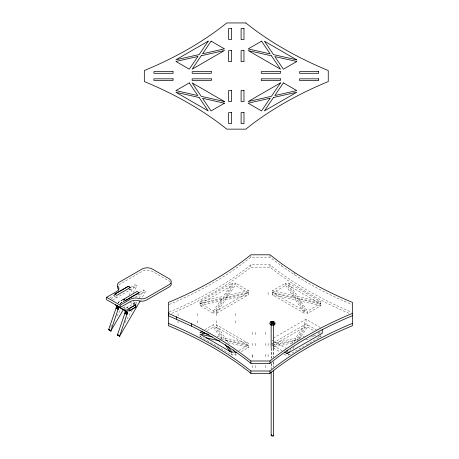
<?xml version="1.0" encoding="UTF-8"?>
<svg xmlns="http://www.w3.org/2000/svg" width="459" height="459" viewBox="0 0 459 459"><rect width="100%" height="100%" fill="white"/><g stroke="black" fill="none" stroke-linecap="round" stroke-linejoin="round"><path stroke-width="0.34" stroke-dasharray="2.29 1.72" d="M110.567 327.129L111.985 324.674M116.947 316.079L120.843 309.326M128.996 295.206L135.021 284.775L137.052 285.946L133.15 292.699M123.936 308.655L126.064 304.977M125.043 322.47L132.129 310.192M135.675 304.053L137.448 300.984M139.22 297.914L143.828 289.933L145.859 291.109L141.252 299.09M213.424 311.03L221.978 298.367L200.049 303.307L213.424 311.03L213.424 313.371L200.049 305.654L200.049 301.649L232.369 282.991L232.369 285.337L223.298 298.757L200.049 303.996L232.369 285.337M223.298 298.757L223.298 296.411L232.369 282.991M213.424 313.371L221.978 300.714L221.978 298.367M216.292 311.03L225.363 297.604L248.612 292.366L216.292 311.03L216.292 313.371L248.612 294.712L248.612 290.713L235.237 282.991L226.683 295.653L226.683 297.994L248.612 293.054L235.237 285.337L235.237 282.991M216.292 313.371L225.363 299.951L225.363 297.604M226.683 297.994L235.237 285.337M291.895 343.567L294.23 340.108L274.339 344.6M295.556 340.498L295.556 338.157L304.65 324.72L304.65 327.06L295.556 340.498L274.339 345.288M290.105 350.446L290.897 349.276M296.83 340.515L297.621 339.344L300.358 338.731M298.941 339.149L298.941 337.394L307.519 324.72L307.519 327.06L299.331 339.161M288.522 353.952L288.522 355.128L289.709 353.373M292.876 348.702L294.058 346.947M109.581 297.943L114.36 295.183M111.026 298.625L114.721 296.491L116.747 297.713L116.752 295.906M130.717 287.259L135.021 284.775M112.444 300.152L137.052 285.946M123.023 299.48L118.101 302.326L120.224 303.497L125.1 300.685M122.777 299.687L118.124 302.366L120.155 303.542M119.948 303.6L124.251 301.115M120.447 303.433L123.528 301.655L125.037 302.498M139.519 292.423L143.828 289.933M135.388 297.111L145.859 291.109M122.777 307.008L125.244 308.431L135.055 302.762L135.055 305.126M128.136 309.119L126.908 309.831L126.931 307.455L128.962 308.626M204.875 329.665L213.383 324.748L221.938 337.411L221.938 339.752L213.383 327.095L213.383 324.748M304.644 311.082L272.325 292.423L295.573 297.661L304.644 311.082L304.644 313.428L272.325 294.77L272.325 290.765L285.693 283.048L294.248 295.705L294.248 298.052L272.325 293.112L285.693 285.389L285.693 283.048M207.302 330.606L213.383 327.095M238.846 350.682L248.571 345.065L226.643 340.125L226.643 342.471M307.513 313.428L307.513 311.082L320.881 303.365L298.958 298.425L298.958 300.765L307.513 313.428L320.881 305.705L320.881 301.706L288.562 283.048L288.562 285.389L297.633 298.815L320.881 304.053L288.562 285.389M232.478 351.101L235.197 355.128L237.022 354.078M241.279 351.623L248.571 347.411L248.571 343.412L216.252 324.748L216.252 327.095L225.323 340.515L248.571 345.753L216.252 327.095M273.283 338.14L306.004 319.246L321.644 328.277M272.669 343.183L270.816 344.25L272.623 345.294M273.283 342.827L306.004 323.939L316.234 329.843M272.893 345.397L304.65 327.06M288.522 355.128L303.789 346.31M306.233 344.904L320.893 336.441L320.893 335.265M200.049 301.649L223.298 296.411M226.683 295.653L248.612 290.713M200.049 305.654L221.978 300.714M225.363 299.951L248.612 294.712M274.339 342.942L295.556 338.157M298.941 337.394L304.432 336.154M318.15 333.056L320.893 332.436L320.893 334.198M313.359 335.793L317.467 334.869M311.288 336.952L315.402 336.022M274.339 346.941L292.859 342.764M305.832 339.838L310.623 338.753M318.156 337.055L320.893 336.441M169.13 304.46A357.331 206.303 0 0 0 250.895 257.149L269.978 257.149L281.769 266.122L294.391 274.712A357.331 206.303 0 0 0 351.743 304.46M169.113 312.12A357.331 206.303 0 0 0 250.878 264.803L269.961 264.803A357.331 206.303 0 0 0 351.72 312.12M171.746 313.359A357.331 206.303 0 0 0 250.878 267.149L269.961 267.149A357.331 206.303 0 0 0 349.092 313.359M272.325 290.765L294.248 295.705M288.562 283.048L297.633 296.468L320.881 301.706M272.325 294.77L295.573 300.002L304.644 313.428M298.958 300.765L320.881 305.705M217.141 336.332L221.938 337.411M216.252 324.748L225.323 338.174L248.571 343.412M221.209 338.903L223.258 339.362L223.258 341.123M200.009 335.299L200.009 336.47L203.429 337.239M228.014 342.781L248.571 347.411M133.672 303.577L134.734 304.168M126.908 307.484L127.969 308.075M307.519 327.06L313.595 330.572M318.46 333.377L319.676 334.083M272.021 340.257L273.822 341.301M274.425 341.645L285.854 348.249M273.22 345.644L282.01 350.676M273.501 348.106L280.185 351.967M283.834 354.073L285.653 355.128L285.653 353.952M128.256 288.677L130.281 289.853L130.281 287.506M129.266 289.313L130.281 289.899M137.057 293.84L139.088 295.017L139.088 292.67M200.009 336.47L232.329 355.128L232.329 353.373M133.208 301.695L135.055 302.762M134.716 304.133L133.701 303.542L133.701 305.906M130.126 302.28L134.441 304.77M298.958 298.425L307.513 311.082M285.693 285.389L294.248 298.052M226.643 340.125L228.978 343.579M230.751 352.799L232.329 355.128M306.004 319.246L306.004 323.939M304.535 322.338L304.535 324.679M297.633 296.468L297.633 298.815M297.621 339.344L297.621 340.521M295.573 297.661L295.573 300.002M294.391 272.371L294.391 274.712M294.23 340.108L294.23 342.454M281.769 264.952L281.769 266.122M273.788 348.611L273.788 357.182M273.788 361.474L273.788 366.477M273.432 347.939L273.432 357.228M273.432 362.231L273.432 367.234M272.285 343.407L272.285 347.406M271.51 348.255L271.51 358.261M271.51 363.264L271.51 368.267M271.154 348.301L271.154 358.307M271.154 364.021L271.154 369.025M269.978 255.388L269.978 257.149M269.961 264.803L269.961 267.149M268.102 292.429L268.102 294.776M268.102 343.366L268.102 345.713M268.102 354.423L268.102 356.763M265.233 332.316L265.233 334.663M265.233 343.366L265.233 345.713M265.233 354.423L265.233 356.763M265.233 365.473L265.233 367.814M255.663 332.316L255.663 334.663M255.663 343.366L255.663 345.713M255.663 365.473L255.663 367.814M252.811 355.467L252.811 357.813M252.789 332.316L252.789 334.663M252.789 343.366L252.789 345.713M252.789 354.423L252.789 356.763M252.789 365.473L252.789 367.814M250.895 255.973L250.895 257.149M250.878 264.803L250.878 267.149M235.444 313.497L235.444 317.496M235.444 320.68L235.444 324.679M235.197 353.373L235.197 355.128M225.323 338.174L225.323 340.515M216.304 313.497L216.304 317.496M216.304 320.68L216.304 324.679M197.163 313.497L197.163 317.496M197.163 320.68L197.163 324.679M178.023 313.497L178.023 317.496M178.023 320.68L178.023 324.679M125.244 308.431L125.244 310.204M123.517 299.274L123.528 301.655M114.716 294.196L114.716 296.543M170.323 281.964A7.195 4.154 0 0 0 169.182 281.103L152.273 271.344A7.201 4.16 0 0 0 142.106 271.349L120.132 284.041A6.787 3.919 0 0 0 118.554 285.022M127.969 310.416L126.908 309.831L127.946 310.404"/><path stroke-width="0.69" d="M120.132 307.478L120.132 305.137L130.281 299.274A7.459 4.303 0 0 1 138.819 298.448A6.822 3.942 0 0 0 147.201 297.323L169.193 284.626A7.195 4.154 0 0 0 169.182 278.756L152.273 268.997A7.201 4.16 0 0 0 142.106 269.008L120.132 281.694A6.787 3.919 0 0 0 118.164 286.536A7.424 4.286 0 0 1 116.747 291.459L106.597 297.323L106.597 299.664L120.132 307.478L130.281 301.62A7.459 4.303 0 0 1 138.819 300.794A6.822 3.942 0 0 0 147.201 299.664L169.193 286.967A7.195 4.154 0 0 0 171.041 282.962M272.933 323.056L272.933 322.7L273.231 322.872M109.041 329.746L108.68 329.556L116.316 307.461L116.339 305.746L115.542 304.782M123.23 309.882L110.751 331.014L118.347 308.632L118.37 306.922L117.573 305.952M117.843 334.909L117.487 334.714L125.123 312.625L125.146 310.909L124.343 309.945L126.782 311.386L127.229 313.417L119.604 336.2L140.184 300.932M272.692 322.631L272.864 321.816A4.12 2.381 -60 0 1 273.208 321.73A4.079 3.19 -87.6 0 1 273.639 321.977L273.225 323.107M273.122 322.878L273.294 322.063A4.12 2.381 -60 0 1 273.639 321.977M273.122 323.136L273.294 322.063M272.795 322.855L273.208 321.73M272.778 323.084L272.933 322.7M273.788 435.086L273.432 435.849L272.118 436.05L271.154 435.493L271.51 434.736M271.877 435.201L271.665 435.666L272.256 436.004M271.734 323.079A4.079 0.964 39.9 0 0 271.303 322.832A4.12 2.381 -60 0 1 271.648 322.516L271.648 322.063A4.12 2.381 60 0 0 271.303 321.977L271.717 323.107A4.12 2.381 -60 0 1 272.078 322.763L272.864 322.763A4.12 2.381 60 0 1 273.208 323.079A4.079 0.964 -39.9 0 1 273.639 322.832A4.12 2.381 60 0 0 273.294 322.516M288.522 352.782L289.313 351.611M270.586 321.914L269.806 323.004L270.586 324.088L272.468 324.536L274.35 324.088L275.13 323.004L274.35 321.914L272.468 321.466L270.586 321.914A4.131 2.387 60 0 1 271.51 321.845M269.806 323.796L270.586 324.886L272.468 325.333L274.35 324.886L275.13 323.796M114.716 294.196L128.25 286.382L130.281 287.558L116.747 295.366L114.721 294.15L128.256 286.336L130.281 287.506M123.528 299.314L137.052 291.459L139.088 292.67L125.554 300.484L123.528 299.314L125.548 300.45L139.077 292.635M202.442 331.065L200.009 332.471L208.92 334.479M202.442 333.412L204.266 332.356M271.711 322.872L272.164 323.084M236.414 352.087L235.197 352.787L233.252 349.907M284.437 352.082L287.059 353.631L322.247 333.314L322.247 329.292M272.864 321.816L272.078 321.816A4.12 2.381 60 0 0 271.734 321.73A4.079 3.19 87.6 0 0 271.303 321.977M273.059 435.878L273.432 435.849L273.432 370.092M168.47 313.405L191.546 323.802A357.331 206.303 0 0 1 250.895 360.992L269.978 360.992A357.331 206.303 0 0 1 352.403 313.405M168.453 312.39L168.453 325.752A357.331 206.303 0 0 1 250.878 373.339L269.961 373.339A357.331 206.303 0 0 1 352.386 325.752L352.403 302.389A357.331 206.303 0 0 1 294.391 272.371L281.769 263.782L269.978 254.802L250.895 254.802A357.331 206.303 0 0 1 168.47 302.389L168.47 315.752L191.546 326.142A357.331 206.303 0 0 1 250.895 363.339L269.978 363.339A357.331 206.303 0 0 1 352.403 315.752M168.453 323.411A357.331 206.303 0 0 1 250.878 370.998L269.961 370.998A357.331 206.303 0 0 1 352.386 323.411M212.316 336.9L200.009 334.129L232.329 352.787L227.991 346.367M206.166 337.858L219.838 340.939M106.597 297.323L120.132 305.137M116.11 305.246L126.782 311.386M116.242 305.476L118.273 306.652M124.917 310.41L126.942 311.581M125.049 310.64L127.074 311.816M116.339 305.746L125.244 310.795M125.146 310.909L127.177 312.08M116.402 306.044L118.433 307.22M125.209 311.208L127.241 312.384M116.437 306.371L118.468 307.541M125.244 311.535L127.269 312.705M116.431 306.721L118.462 307.891M125.238 311.885L127.263 313.055M116.391 307.082L118.422 308.259M125.198 312.246L127.229 313.417M116.316 307.461L118.347 308.632M125.123 312.625L127.154 313.795M116.207 307.846L118.238 309.016M125.014 313.009L127.045 314.18M116.07 308.23L118.095 309.4M124.871 313.394L126.902 314.564M108.714 329.464L110.745 330.635M108.68 329.556L111.067 330.922M117.521 334.628L119.547 335.799M108.972 329.809L111.003 330.979M117.487 334.714L119.874 336.086M108.663 329.723L110.929 331.025M117.47 334.886L119.805 336.143M117.487 334.955L119.667 336.206M225.231 344.629L229.965 351.628M271.734 321.73L272.147 322.855M271.648 322.516L271.82 323.136M272.078 321.816L272.25 322.631M271.648 322.063L271.82 322.878M272.009 322.7L272.009 323.056M287.059 350.28L287.059 353.631M274.35 324.886L274.35 324.088A4.131 2.387 60 0 0 273.426 322.947M273.432 325.07L273.432 347.939M271.154 324.714L271.154 347.583M271.154 371.888L271.154 435.493M269.978 360.992L269.978 363.339M269.961 370.998L269.961 373.339M250.895 360.992L250.895 363.339M250.878 370.998L250.878 373.339M191.546 323.802L191.546 326.142M176.325 316.75L176.325 319.097M117.647 286.255A6.787 3.919 0 0 0 118.164 288.883A7.424 4.286 0 0 1 118.847 290.151M197.852 56.514L189.292 69.171L175.923 61.454L197.852 56.514M208.243 41.138L199.172 54.558L175.923 59.796L208.243 41.138M201.237 55.751L192.166 69.171L224.485 50.513L201.237 55.751M211.111 41.138L202.557 53.795L224.485 48.855L211.111 41.138M270.104 98.255L261.527 110.929L248.158 103.206L270.104 98.255M280.524 82.867L271.43 96.298L248.158 101.554L280.524 82.867M273.489 97.492L264.395 110.929L296.766 92.242L273.489 97.492M283.392 82.867L274.815 95.535L296.766 90.584L283.392 82.867M135.732 307.06L128.962 310.99L128.962 308.626L135.732 304.719L135.795 307.1L129.025 311.007L129.025 308.66L135.795 304.753L135.732 307.06M189.257 82.895L175.883 90.618L197.812 95.558L189.257 82.895M261.567 41.19L248.193 48.912L270.122 53.852L261.567 41.19M224.445 103.212L211.071 110.935L202.517 98.272L224.445 103.212M296.755 61.506L283.387 69.229L274.826 56.566L296.755 61.506M245.835 22.95L226.752 22.95A357.331 206.303 0 0 1 144.327 70.537L144.327 81.553A357.331 206.303 0 0 1 226.752 129.14L245.835 129.14A357.331 206.303 0 0 1 328.254 81.553L328.254 70.537A357.331 206.303 0 0 1 245.835 22.95M231.537 28.475L228.662 28.475L228.662 39.526L231.537 39.526L231.537 28.475M243.976 28.475L241.107 28.475L241.107 39.526L243.976 39.526L243.976 28.475M231.537 50.576L228.662 50.576L228.662 61.626L231.537 61.626L231.537 50.576M243.976 50.576L241.107 50.576L241.107 61.626L243.976 61.626L243.976 50.576M173.037 71.644L153.897 71.644L153.897 73.297L173.037 73.297L173.037 71.644M211.318 71.644L192.178 71.644L192.178 73.297L211.318 73.297L211.318 71.644M280.403 71.644L261.263 71.644L261.263 73.297L280.403 73.297L280.403 71.644M318.684 71.644L299.543 71.644L299.543 73.297L318.684 73.297L318.684 71.644M173.037 78.828L153.897 78.828L153.897 80.48L173.037 80.48L173.037 78.828M211.318 78.828L192.178 78.828L192.178 80.48L211.318 80.48L211.318 78.828M280.403 78.828L261.263 78.828L261.263 80.48L280.403 80.48L280.403 78.828M318.684 78.828L299.543 78.828L299.543 80.48L318.684 80.48L318.684 78.828M231.537 90.463L228.662 90.463L228.662 101.514L231.537 101.514L231.537 90.463M243.976 90.463L241.107 90.463L241.107 101.514L243.976 101.514L243.976 90.463M231.537 112.564L228.662 112.564L228.662 123.614L231.537 123.614L231.537 112.564M243.976 112.564L241.107 112.564L241.107 123.614L243.976 123.614L243.976 112.564M296.755 59.854L273.507 54.615L264.436 41.19L296.755 59.854M271.447 55.809L248.193 50.57L280.518 69.229L271.447 55.809M224.445 101.554L201.197 96.315L192.126 82.895L224.445 101.554M199.131 97.509L175.883 92.27L208.202 110.935L199.131 97.509"/></g></svg>
